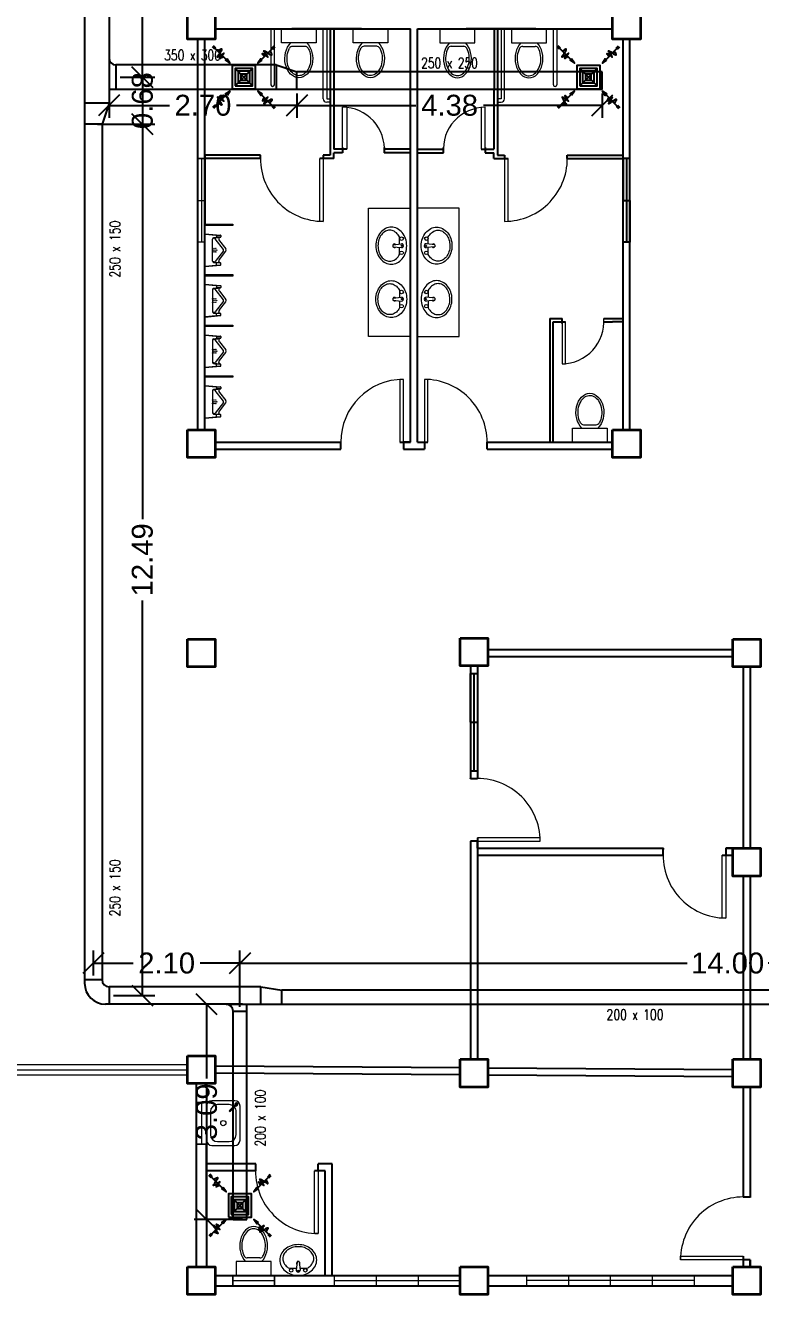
# Model space of a CAD drawing. Header units: millimetres. Extents: x 3 to 434, y 1 to 233.
# Drawn here: x 171.3 to 181.85, y 100.32 to 118.52 of the extents above; entities that cross this region are included whole.
import ezdxf

# ---------------------------------------------------------------- set-up
doc = ezdxf.new("R2010")
doc.units = ezdxf.units.MM
doc.header["$MEASUREMENT"] = 0
for name, color, linetype in [('AIR', 7, 'Continuous'), ('AIR-00', 8, 'Continuous'), ('AIR-03', 30, 'Continuous'), ('dimen', 7, 'Continuous'), ('ducting label', 7, 'Continuous'), ('exhaust', 1, 'Continuous')]:
    doc.layers.add(name, color=color, linetype=linetype)
doc.styles.add('Arch-Dim', font='simplex.shx', dxfattribs={"width": 0.75})
doc.styles.get("Standard").update_dxf_attribs({"font": 'arial.ttf'})
doc.dimstyles.new('Copy of dimension', dxfattribs={"dimtxt": 0.3, "dimasz": 0.3, "dimexe": 0.18, "dimexo": 0.0625, "dimgap": 0.09, "dimtad": 0, "dimzin": 0, "dimdsep": 46, "dimtxsty": 'Standard', "dimblk": 'OBLIQUE', "dimcen": 0.09, "dimclrd": 256, "dimclre": 256, "dimclrt": 256, "dimadec": 0, "dimazin": 0, "dimtfac": 1, "dimtofl": 0, "dimtmove": 0, "dimatfit": 3, "dimldrblk": 'OBLIQUE', "dimfxl": 1, "dimtolj": 1, "dimtzin": 0, "dimarcsym": 0})

# ---------------------------------------------------------------- blocks, each defined once
blk = doc.blocks.new('GRILL-C-IN')
at = {"layer": 'AIR-00', "ltscale": 3}
for p, q in [((-0.623, 0.601), (-0.674, 0.651)), ((-0.601, 0.623), (-0.651, 0.674)), ((-0.637, 0.637), (-0.3, 0.3)), ((0.637, 0.637), (0.3, 0.3)), ((0.601, 0.623), (0.651, 0.674)), ((0.623, 0.601), (0.674, 0.651)), ((-0.637, -0.637), (-0.3, -0.3)), ((0.637, -0.637), (0.3, -0.3)), ((-0.623, -0.601), (-0.674, -0.651)), ((-0.601, -0.623), (-0.651, -0.674)), ((0.601, -0.623), (0.651, -0.674)), ((0.623, -0.601), (0.674, -0.651))]:
    blk.add_line(p, q, dxfattribs=at)
at = {"layer": 'AIR-00', "color": 50}
for p, q in [((-0.188, 0.187), (0.187, -0.188)), ((0.187, 0.187), (-0.188, -0.188))]:
    blk.add_line(p, q, dxfattribs=at)
at = {"layer": 'AIR-00', "ltscale": 3}
for points in [[(-0.362, 0.393), (-0.393, 0.362), (-0.3, 0.3)], [(0.393, 0.362), (0.362, 0.393), (0.3, 0.3)], [(-0.362, -0.393), (-0.393, -0.362), (-0.3, -0.3)], [(0.393, -0.362), (0.362, -0.393), (0.3, -0.3)]]:
    blk.add_lwpolyline(points, close=True, dxfattribs=at)
at = {"layer": 'AIR-00', "color": 50}
for points in [[(-0.188, -0.188), (0.187, -0.188), (0.187, 0.187), (-0.188, 0.187)], [(-0.125, -0.125), (0.125, -0.125), (0.125, 0.125), (-0.125, 0.125)], [(-0.062, -0.062), (0.062, -0.062), (0.062, 0.062), (-0.062, 0.062)]]:
    blk.add_lwpolyline(points, close=True, dxfattribs=at)
at = {"layer": 'AIR-00', "ltscale": 3}
for points in [[(-0.441, 0.441), (-0.512, 0.404), (-0.432, 0.514), (-0.568, 0.43), (-0.477, 0.6), (-0.561, 0.561)], [(0.441, 0.441), (0.404, 0.512), (0.514, 0.432), (0.43, 0.568), (0.6, 0.477), (0.561, 0.561)], [(-0.441, -0.441), (-0.512, -0.404), (-0.432, -0.514), (-0.568, -0.43), (-0.477, -0.6), (-0.561, -0.561)], [(0.441, -0.441), (0.404, -0.512), (0.514, -0.432), (0.43, -0.568), (0.6, -0.477), (0.561, -0.561)]]:
    blk.add_spline(points, degree=3, dxfattribs=at)
for points in [[(-0.3, 0.3), (-0.362, 0.393), (-0.393, 0.362)], [(0.3, 0.3), (0.393, 0.362), (0.362, 0.393)], [(-0.3, -0.3), (-0.362, -0.393), (-0.393, -0.362)], [(0.3, -0.3), (0.393, -0.362), (0.362, -0.393)]]:
    blk.add_solid(points, dxfattribs=at)
at = {"layer": 'AIR-03', "color": 6}
blk.add_lwpolyline([(-0.25, -0.25), (0.25, -0.25), (0.25, 0.25), (-0.25, 0.25)], close=True, dxfattribs=at)
blk = doc.blocks.new('_Oblique')
at = {"color": 0, "linetype": 'ByBlock', "lineweight": -2}
blk.add_line((-0.5, -0.5), (0.5, 0.5), dxfattribs=at)
blk = doc.blocks.new('*D36')
at = {"layer": 'Defpoints', "color": 0, "transparency": 16777216}
for p in [(172.496, 130.05), (172.596, 117.78), (172.975, 117.78)]:
    blk.add_point(p, dxfattribs=at)
at = {"layer": 'dimen', "lineweight": -2, "transparency": 16777216}
for p, q in [((172.558, 130.05), (173.155, 130.05)), ((172.975, 130.05), (172.975, 124.508)), ((172.975, 117.78), (172.975, 123.344)), ((172.658, 117.78), (173.155, 117.78))]:
    blk.add_line(p, q, dxfattribs=at)
at = {"layer": 'dimen', "lineweight": -2, "transparency": 16777216, "xscale": 0.3, "yscale": 0.3, "zscale": 0.3}
for p, rotation in [((172.975, 130.05), 90), ((172.975, 117.78), 270)]:
    blk.add_blockref('_Oblique', p, dxfattribs=dict(at, rotation=rotation))
at = {"layer": 'dimen', "transparency": 16777216, "insert": (172.975, 123.926), "char_height": 0.3, "attachment_point": 5, "rotation": 90}
blk.add_mtext('\\A1;12.27', dxfattribs=at)
blk = doc.blocks.new('*D37')
at = {"layer": 'Defpoints', "color": 0, "transparency": 16777216}
for p in [(172.596, 117.78), (172.271, 117.105), (172.975, 117.105)]:
    blk.add_point(p, dxfattribs=at)
at = {"layer": 'dimen', "lineweight": -2, "transparency": 16777216}
for p, q in [((172.658, 117.78), (173.155, 117.78)), ((172.975, 117.78), (172.975, 117.105)), ((172.333, 117.105), (173.155, 117.105))]:
    blk.add_line(p, q, dxfattribs=at)
at = {"layer": 'dimen', "lineweight": -2, "transparency": 16777216, "xscale": 0.3, "yscale": 0.3, "zscale": 0.3}
for p, rotation in [((172.975, 117.78), 90), ((172.975, 117.105), 270)]:
    blk.add_blockref('_Oblique', p, dxfattribs=dict(at, rotation=rotation))
at = {"layer": 'dimen', "transparency": 16777216, "insert": (172.975, 117.443), "char_height": 0.3, "attachment_point": 5, "rotation": 90}
blk.add_mtext('\\A1;0.68', dxfattribs=at)
blk = doc.blocks.new('*D38')
at = {"layer": 'Defpoints', "color": 0, "transparency": 16777216}
for p in [(172.496, 117.605), (175.193, 117.605), (175.193, 117.375)]:
    blk.add_point(p, dxfattribs=at)
at = {"layer": 'dimen', "lineweight": -2, "transparency": 16777216}
for p, q in [((172.496, 117.543), (172.496, 117.195)), ((175.193, 117.543), (175.193, 117.195)), ((172.496, 117.375), (173.363, 117.375)), ((175.193, 117.375), (174.326, 117.375))]:
    blk.add_line(p, q, dxfattribs=at)
at = {"layer": 'dimen', "lineweight": -2, "transparency": 16777216, "xscale": 0.3, "yscale": 0.3, "zscale": 0.3, "rotation": 180}
blk.add_blockref('_Oblique', (172.496, 117.375), dxfattribs=at)
at = {"layer": 'dimen', "lineweight": -2, "transparency": 16777216, "xscale": 0.3, "yscale": 0.3, "zscale": 0.3}
blk.add_blockref('_Oblique', (175.193, 117.375), dxfattribs=at)
at = {"layer": 'dimen', "transparency": 16777216, "insert": (173.844, 117.375), "char_height": 0.3, "attachment_point": 5}
blk.add_mtext('\\A1;2.70', dxfattribs=at)
blk = doc.blocks.new('*D39')
at = {"layer": 'Defpoints', "color": 0, "transparency": 16777216}
for p in [(175.193, 117.605), (179.573, 117.605), (179.573, 117.375)]:
    blk.add_point(p, dxfattribs=at)
at = {"layer": 'dimen', "lineweight": -2, "transparency": 16777216}
for p, q in [((175.193, 117.543), (175.193, 117.195)), ((179.573, 117.543), (179.573, 117.195)), ((175.193, 117.375), (176.897, 117.375)), ((179.573, 117.375), (177.869, 117.375))]:
    blk.add_line(p, q, dxfattribs=at)
at = {"layer": 'dimen', "lineweight": -2, "transparency": 16777216, "xscale": 0.3, "yscale": 0.3, "zscale": 0.3, "rotation": 180}
blk.add_blockref('_Oblique', (175.193, 117.375), dxfattribs=at)
at = {"layer": 'dimen', "lineweight": -2, "transparency": 16777216, "xscale": 0.3, "yscale": 0.3, "zscale": 0.3}
blk.add_blockref('_Oblique', (179.573, 117.375), dxfattribs=at)
at = {"layer": 'dimen', "transparency": 16777216, "insert": (177.383, 117.375), "char_height": 0.3, "attachment_point": 5}
blk.add_mtext('\\A1;4.38', dxfattribs=at)
blk = doc.blocks.new('*D40')
at = {"layer": 'Defpoints', "color": 0, "transparency": 16777216}
for p in [(172.271, 117.105), (172.496, 104.61), (172.975, 104.61)]:
    blk.add_point(p, dxfattribs=at)
at = {"layer": 'dimen', "lineweight": -2, "transparency": 16777216}
for p, q in [((172.333, 117.105), (173.155, 117.105)), ((172.975, 117.105), (172.975, 111.44)), ((172.975, 104.61), (172.975, 110.275)), ((172.558, 104.61), (173.155, 104.61))]:
    blk.add_line(p, q, dxfattribs=at)
at = {"layer": 'dimen', "lineweight": -2, "transparency": 16777216, "xscale": 0.3, "yscale": 0.3, "zscale": 0.3}
for p, rotation in [((172.975, 117.105), 90), ((172.975, 104.61), 270)]:
    blk.add_blockref('_Oblique', p, dxfattribs=dict(at, rotation=rotation))
at = {"layer": 'dimen', "transparency": 16777216, "insert": (172.975, 110.858), "char_height": 0.3, "attachment_point": 5, "rotation": 90}
blk.add_mtext('\\A1;12.49', dxfattribs=at)
blk = doc.blocks.new('*D41')
at = {"layer": 'Defpoints', "color": 0, "transparency": 16777216}
for p in [(174.375, 105.074), (172.271, 104.835), (174.375, 104.385)]:
    blk.add_point(p, dxfattribs=at)
at = {"layer": 'dimen', "lineweight": -2, "transparency": 16777216}
for p, q in [((172.271, 104.898), (172.271, 105.254)), ((174.375, 104.448), (174.375, 105.254)), ((172.271, 105.074), (172.841, 105.074)), ((174.375, 105.074), (173.805, 105.074))]:
    blk.add_line(p, q, dxfattribs=at)
at = {"layer": 'dimen', "lineweight": -2, "transparency": 16777216, "xscale": 0.3, "yscale": 0.3, "zscale": 0.3, "rotation": 180}
blk.add_blockref('_Oblique', (172.271, 105.074), dxfattribs=at)
at = {"layer": 'dimen', "lineweight": -2, "transparency": 16777216, "xscale": 0.3, "yscale": 0.3, "zscale": 0.3}
blk.add_blockref('_Oblique', (174.375, 105.074), dxfattribs=at)
at = {"layer": 'dimen', "transparency": 16777216, "insert": (173.323, 105.074), "char_height": 0.3, "attachment_point": 5}
blk.add_mtext('\\A1;2.10', dxfattribs=at)
blk = doc.blocks.new('*D42')
at = {"layer": 'Defpoints', "color": 0, "transparency": 16777216}
for p in [(188.372, 105.074), (174.375, 104.385), (188.372, 104.385)]:
    blk.add_point(p, dxfattribs=at)
at = {"layer": 'dimen', "lineweight": -2, "transparency": 16777216}
for p, q in [((174.375, 104.448), (174.375, 105.254)), ((188.372, 104.448), (188.372, 105.254)), ((174.375, 105.074), (180.792, 105.074)), ((188.372, 105.074), (181.955, 105.074))]:
    blk.add_line(p, q, dxfattribs=at)
at = {"layer": 'dimen', "lineweight": -2, "transparency": 16777216, "xscale": 0.3, "yscale": 0.3, "zscale": 0.3, "rotation": 180}
blk.add_blockref('_Oblique', (174.375, 105.074), dxfattribs=at)
at = {"layer": 'dimen', "lineweight": -2, "transparency": 16777216, "xscale": 0.3, "yscale": 0.3, "zscale": 0.3}
blk.add_blockref('_Oblique', (188.372, 105.074), dxfattribs=at)
at = {"layer": 'dimen', "transparency": 16777216, "insert": (181.373, 105.074), "char_height": 0.3, "attachment_point": 5}
blk.add_mtext('\\A1;14.00', dxfattribs=at)
blk = doc.blocks.new('*D44')
at = {"layer": 'Defpoints', "color": 0, "transparency": 16777216}
for p in [(174.475, 104.485), (173.896, 101.398), (174.475, 101.398)]:
    blk.add_point(p, dxfattribs=at)
at = {"layer": 'dimen', "lineweight": -2, "transparency": 16777216}
for p, q in [((174.412, 104.485), (173.716, 104.485)), ((173.896, 104.485), (173.896, 103.421)), ((173.896, 101.398), (173.896, 102.462)), ((174.412, 101.398), (173.716, 101.398))]:
    blk.add_line(p, q, dxfattribs=at)
at = {"layer": 'dimen', "lineweight": -2, "transparency": 16777216, "xscale": 0.3, "yscale": 0.3, "zscale": 0.3}
for p, rotation in [((173.896, 104.485), 90), ((173.896, 101.398), 270)]:
    blk.add_blockref('_Oblique', p, dxfattribs=dict(at, rotation=rotation))
at = {"layer": 'dimen', "transparency": 16777216, "insert": (173.896, 102.942), "char_height": 0.3, "attachment_point": 5, "rotation": 90}
blk.add_mtext('\\A1;3.09', dxfattribs=at)

msp = doc.modelspace()

# ---------------------------------------------------------------- linework, layer by layer
at = {"color": 8, "lineweight": 25}
for p, q in [((173.771, 112.723), (173.771, 118.323)), ((173.871, 116.823), (173.871, 118.323)), ((174.021, 118.473), (176.822, 118.472)), ((175.669, 118.462), (175.669, 116.748)), ((175.669, 118.462), (175.669, 116.662)), ((175.722, 118.473), (175.722, 116.748)), ((176.821, 112.546), (176.822, 118.472)), ((176.921, 112.546), (176.922, 118.472)), ((176.922, 118.472), (179.721, 118.472)), ((178.621, 118.472), (177.621, 118.472)), ((178.02, 118.472), (178.019, 116.747)), ((178.072, 118.462), (178.072, 116.747)), ((178.072, 118.462), (178.072, 116.662)), ((179.871, 112.723), (179.871, 118.322)), ((179.971, 112.723), (179.971, 118.322)), ((173.871, 112.723), (173.871, 116.823)), ((175.669, 116.748), (175.669, 116.696)), ((175.847, 116.748), (175.722, 116.748)), ((175.847, 116.696), (175.722, 116.696)), ((175.722, 116.612), (175.722, 116.696)), ((175.907, 116.748), (175.747, 116.748)), ((175.847, 116.773), (175.847, 116.696)), ((176.822, 116.696), (176.444, 116.696)), ((176.447, 116.696), (176.447, 116.773)), ((176.822, 116.748), (176.447, 116.748)), ((176.919, 116.748), (177.294, 116.748)), ((176.919, 116.696), (177.297, 116.696)), ((177.294, 116.696), (177.294, 116.773)), ((177.834, 116.747), (177.994, 116.747)), ((177.894, 116.772), (177.894, 116.696)), ((177.894, 116.747), (178.019, 116.747)), ((177.894, 116.696), (178.019, 116.696)), ((178.019, 116.612), (178.019, 116.696)), ((178.072, 116.747), (178.072, 116.696)), ((174.671, 116.662), (173.871, 116.662)), ((174.669, 116.612), (173.871, 116.612)), ((174.669, 116.612), (174.669, 116.662)), ((175.722, 116.612), (175.519, 116.612)), ((175.669, 116.662), (175.569, 116.662)), ((175.669, 116.662), (175.569, 116.662)), ((175.569, 116.662), (175.569, 116.612)), ((178.019, 116.612), (178.222, 116.612)), ((178.072, 116.662), (178.172, 116.662)), ((178.072, 116.662), (178.172, 116.662)), ((178.172, 116.662), (178.172, 116.612)), ((179.07, 116.661), (179.87, 116.661)), ((179.072, 116.611), (179.072, 116.661)), ((179.072, 116.611), (179.87, 116.611)), ((178.821, 114.32), (178.896, 114.32)), ((178.821, 114.32), (178.821, 112.546)), ((178.896, 114.32), (178.996, 114.32)), ((178.996, 114.245), (178.996, 114.32)), ((179.594, 114.32), (179.721, 114.32)), ((179.721, 114.32), (179.871, 114.32)), ((178.871, 112.545), (178.871, 114.27)), ((178.871, 114.27), (179.046, 114.27)), ((179.596, 114.27), (179.721, 114.27)), ((179.871, 114.27), (179.721, 114.27)), ((174.021, 112.546), (175.821, 112.546)), ((175.821, 112.446), (175.821, 112.546)), ((176.821, 112.546), (176.721, 112.546)), ((176.721, 112.546), (176.721, 112.446)), ((176.921, 112.546), (177.021, 112.546)), ((177.021, 112.546), (177.021, 112.446)), ((177.921, 112.546), (179.721, 112.546)), ((177.921, 112.446), (177.921, 112.546)), ((174.021, 112.446), (175.821, 112.446)), ((176.721, 112.446), (177.021, 112.446)), ((177.921, 112.446), (179.721, 112.446)), ((177.933, 109.571), (181.446, 109.571)), ((177.933, 109.471), (181.446, 109.471)), ((177.683, 109.336), (177.683, 107.715)), ((177.783, 109.336), (177.783, 107.721)), ((177.783, 109.336), (177.783, 107.721)), ((181.596, 109.321), (181.596, 106.721)), ((181.696, 109.321), (181.696, 106.721)), ((177.683, 107.721), (177.783, 107.721)), ((177.783, 106.871), (177.783, 103.696)), ((177.683, 106.821), (177.683, 103.696)), ((177.783, 106.821), (177.683, 106.821)), ((177.783, 106.721), (180.451, 106.721)), ((180.446, 106.621), (180.446, 106.721)), ((181.346, 106.721), (181.596, 106.721)), ((181.446, 106.721), (181.346, 106.721)), ((181.346, 106.721), (181.346, 106.621)), ((177.783, 106.621), (180.446, 106.621)), ((181.296, 106.621), (181.446, 106.621)), ((181.596, 106.321), (181.596, 103.696)), ((181.696, 106.321), (181.696, 103.696)), ((177.533, 103.572), (174.021, 103.596)), ((181.446, 103.546), (177.933, 103.569)), ((177.533, 103.472), (174.02, 103.496)), ((181.445, 103.446), (177.933, 103.469)), ((173.746, 103.346), (173.746, 100.721)), ((173.896, 103.346), (173.896, 100.721)), ((181.596, 103.296), (181.596, 101.721)), ((181.696, 103.296), (181.696, 101.715)), ((174.601, 102.196), (173.896, 102.196)), ((174.596, 102.196), (174.596, 102.096)), ((175.696, 102.196), (175.496, 102.196)), ((175.496, 102.096), (175.496, 102.196)), ((175.696, 100.596), (175.696, 102.196)), ((174.596, 102.096), (173.896, 102.096)), ((175.596, 102.096), (175.446, 102.096)), ((175.596, 102.096), (175.496, 102.096)), ((175.596, 100.596), (175.596, 102.096)), ((181.596, 101.721), (181.696, 101.721)), ((181.596, 100.871), (181.596, 100.721)), ((181.696, 100.821), (181.596, 100.821)), ((181.696, 100.821), (181.696, 100.721)), ((181.696, 100.721), (181.696, 100.821)), ((174.021, 100.596), (177.533, 100.596)), ((174.021, 100.596), (175.596, 100.596)), ((177.933, 100.596), (181.446, 100.596)), ((174.021, 100.446), (177.533, 100.446)), ((177.933, 100.446), (181.446, 100.446))]:
    msp.add_line(p, q, dxfattribs=at)
at = {"color": 8, "lineweight": 9}
for p, q in [((174.819, 118.471), (174.819, 117.771)), ((174.869, 117.671), (174.869, 118.471)), ((174.969, 118.471), (175.469, 118.471)), ((174.969, 118.271), (174.969, 118.471)), ((175.469, 118.471), (175.469, 118.271)), ((175.569, 117.471), (175.569, 118.471)), ((175.619, 118.471), (175.619, 117.771)), ((175.997, 118.472), (176.497, 118.472)), ((175.997, 118.272), (175.997, 118.472)), ((176.497, 118.472), (176.497, 118.272)), ((177.745, 118.472), (177.245, 118.472)), ((177.245, 118.472), (177.245, 118.272)), ((177.745, 118.272), (177.745, 118.472)), ((178.122, 118.47), (178.122, 117.77)), ((178.172, 117.47), (178.172, 118.47)), ((178.772, 118.47), (178.272, 118.47)), ((178.272, 118.47), (178.272, 118.27)), ((178.772, 118.27), (178.772, 118.47)), ((178.872, 117.67), (178.872, 118.47)), ((178.922, 118.47), (178.922, 117.77)), ((175.469, 118.271), (174.969, 118.271)), ((175.31, 118.221), (175.129, 118.221)), ((176.497, 118.272), (175.997, 118.272)), ((176.337, 118.222), (176.156, 118.222)), ((177.245, 118.272), (177.745, 118.272)), ((177.404, 118.222), (177.585, 118.222)), ((178.272, 118.27), (178.772, 118.27)), ((178.432, 118.22), (178.613, 118.22)), ((174.819, 117.771), (174.819, 117.671)), ((175.619, 117.771), (175.619, 117.471)), ((178.122, 117.77), (178.122, 117.47)), ((178.922, 117.77), (178.922, 117.67)), ((175.619, 117.471), (175.669, 117.471)), ((175.669, 117.421), (175.619, 117.421)), ((178.122, 117.47), (178.072, 117.47)), ((178.072, 117.42), (178.122, 117.42)), ((173.871, 116.612), (173.771, 116.612)), ((173.771, 116.612), (173.771, 116.012)), ((173.821, 116.612), (173.821, 115.412)), ((173.771, 116.012), (173.871, 116.012)), ((173.871, 116.012), (173.871, 115.412)), ((173.871, 115.412), (173.771, 115.412)), ((173.871, 115.527), (173.871, 115.532)), ((173.871, 115.073), (173.871, 115.527)), ((173.871, 115.386), (173.871, 115.456)), ((173.874, 115.535), (174.096, 115.515)), ((173.874, 115.53), (174.031, 115.515)), ((173.981, 115.142), (173.981, 115.458)), ((173.999, 115.469), (173.983, 115.467)), ((173.997, 115.478), (174.032, 115.484)), ((173.999, 115.469), (174.088, 115.484)), ((174.138, 115.31), (174.018, 115.462)), ((174.032, 115.515), (174.096, 115.515)), ((174.096, 115.485), (174.034, 115.485)), ((174.036, 115.51), (174.036, 115.489)), ((174.071, 115.464), (174.071, 115.459)), ((174.08, 115.434), (174.17, 115.318)), ((174.088, 115.484), (174.096, 115.485)), ((174.101, 115.51), (174.101, 115.49)), ((174.138, 115.291), (174.018, 115.138)), ((174.08, 115.166), (174.17, 115.282)), ((176.569, 115.377), (176.691, 115.39)), ((176.569, 115.348), (176.691, 115.335)), ((177.173, 115.377), (177.052, 115.39)), ((177.173, 115.348), (177.052, 115.335)), ((173.871, 115.073), (173.871, 115.068)), ((173.874, 115.07), (174.031, 115.085)), ((173.874, 115.065), (174.096, 115.085)), ((173.999, 115.131), (173.983, 115.134)), ((173.997, 115.122), (174.032, 115.116)), ((173.999, 115.131), (174.088, 115.116)), ((174.032, 115.085), (174.096, 115.085)), ((174.096, 115.115), (174.034, 115.115)), ((174.036, 115.09), (174.036, 115.111)), ((174.071, 115.136), (174.071, 115.141)), ((174.088, 115.116), (174.096, 115.115)), ((174.101, 115.09), (174.101, 115.11)), ((173.871, 114.802), (173.871, 114.807)), ((173.871, 114.802), (173.871, 114.348)), ((173.874, 114.81), (174.096, 114.79)), ((173.874, 114.805), (174.031, 114.79)), ((173.981, 114.733), (173.981, 114.417)), ((173.999, 114.744), (173.983, 114.742)), ((173.997, 114.753), (174.032, 114.759)), ((173.999, 114.744), (174.088, 114.759)), ((174.138, 114.585), (174.018, 114.737)), ((174.032, 114.79), (174.096, 114.79)), ((174.096, 114.76), (174.034, 114.76)), ((174.036, 114.785), (174.036, 114.764)), ((174.071, 114.739), (174.071, 114.734)), ((174.08, 114.709), (174.17, 114.593)), ((174.088, 114.759), (174.096, 114.76)), ((174.101, 114.785), (174.101, 114.765)), ((173.871, 114.489), (173.871, 114.419)), ((174.138, 114.566), (174.018, 114.413)), ((174.08, 114.441), (174.17, 114.557)), ((176.569, 114.611), (176.691, 114.625)), ((176.569, 114.582), (176.691, 114.569)), ((177.173, 114.611), (177.052, 114.625)), ((177.173, 114.582), (177.052, 114.569)), ((173.871, 114.348), (173.871, 114.343)), ((173.874, 114.345), (174.031, 114.36)), ((173.874, 114.34), (174.096, 114.36)), ((173.999, 114.406), (173.983, 114.409)), ((173.997, 114.397), (174.032, 114.391)), ((173.999, 114.406), (174.088, 114.391)), ((174.032, 114.36), (174.096, 114.36)), ((174.096, 114.39), (174.034, 114.39)), ((174.036, 114.365), (174.036, 114.386)), ((174.071, 114.411), (174.071, 114.416)), ((174.088, 114.391), (174.096, 114.39)), ((174.101, 114.365), (174.101, 114.385)), ((173.871, 114.077), (173.871, 114.082)), ((173.871, 114.077), (173.871, 113.623)), ((173.874, 114.085), (174.096, 114.065)), ((173.874, 114.08), (174.031, 114.065)), ((173.981, 114.008), (173.981, 113.692)), ((173.999, 114.019), (173.983, 114.017)), ((173.997, 114.028), (174.032, 114.034)), ((173.999, 114.019), (174.088, 114.034)), ((174.138, 113.86), (174.018, 114.012)), ((174.032, 114.065), (174.096, 114.065)), ((174.096, 114.035), (174.034, 114.035)), ((174.036, 114.06), (174.036, 114.039)), ((174.071, 114.014), (174.071, 114.009)), ((174.08, 113.984), (174.17, 113.868)), ((174.088, 114.034), (174.096, 114.035)), ((174.101, 114.06), (174.101, 114.04)), ((173.871, 113.764), (173.871, 113.694)), ((174.138, 113.841), (174.018, 113.688)), ((174.08, 113.716), (174.17, 113.832)), ((173.871, 113.623), (173.871, 113.618)), ((173.874, 113.62), (174.031, 113.635)), ((173.874, 113.615), (174.096, 113.635)), ((173.999, 113.681), (173.983, 113.684)), ((173.997, 113.672), (174.032, 113.666)), ((173.999, 113.681), (174.088, 113.666)), ((174.032, 113.635), (174.096, 113.635)), ((174.096, 113.665), (174.034, 113.665)), ((174.036, 113.64), (174.036, 113.661)), ((174.071, 113.686), (174.071, 113.691)), ((174.088, 113.666), (174.096, 113.665)), ((174.101, 113.64), (174.101, 113.66)), ((173.871, 113.352), (173.871, 113.357)), ((173.871, 113.352), (173.871, 112.898)), ((173.874, 113.36), (174.096, 113.34)), ((173.874, 113.355), (174.031, 113.34)), ((173.981, 113.283), (173.981, 112.967)), ((173.999, 113.294), (173.983, 113.292)), ((173.997, 113.303), (174.032, 113.309)), ((173.999, 113.294), (174.088, 113.309)), ((174.138, 113.135), (174.018, 113.287)), ((174.032, 113.34), (174.096, 113.34)), ((174.096, 113.31), (174.034, 113.31)), ((174.036, 113.335), (174.036, 113.314)), ((174.071, 113.289), (174.071, 113.284)), ((174.08, 113.259), (174.17, 113.143)), ((174.088, 113.309), (174.096, 113.31)), ((174.101, 113.335), (174.101, 113.315)), ((173.871, 113.039), (173.871, 112.969)), ((174.138, 113.116), (174.018, 112.963)), ((174.08, 112.991), (174.17, 113.107)), ((173.871, 112.898), (173.871, 112.893)), ((173.874, 112.895), (174.031, 112.91)), ((173.874, 112.89), (174.096, 112.91)), ((173.999, 112.956), (173.983, 112.959)), ((173.997, 112.947), (174.032, 112.941)), ((173.999, 112.956), (174.088, 112.941)), ((174.032, 112.91), (174.096, 112.91)), ((174.096, 112.94), (174.034, 112.94)), ((174.036, 112.915), (174.036, 112.936)), ((174.071, 112.961), (174.071, 112.966)), ((174.088, 112.941), (174.096, 112.94)), ((174.101, 112.915), (174.101, 112.935)), ((179.146, 112.546), (179.146, 112.746)), ((179.146, 112.746), (179.646, 112.746)), ((179.305, 112.796), (179.486, 112.796)), ((179.646, 112.746), (179.646, 112.546)), ((179.646, 112.546), (179.146, 112.546)), ((170.271, 103.621), (173.621, 103.621)), ((170.271, 103.546), (173.621, 103.546)), ((170.271, 103.471), (173.621, 103.471)), ((173.896, 103.078), (173.746, 103.078)), ((173.746, 103.025), (173.746, 102.425)), ((173.821, 103.078), (173.821, 102.478)), ((173.746, 102.478), (173.896, 102.478)), ((174.661, 100.846), (174.48, 100.846)), ((174.321, 100.796), (174.321, 100.596)), ((174.821, 100.796), (174.321, 100.796)), ((174.821, 100.596), (174.821, 100.796)), ((175.197, 100.793), (175.183, 100.672)), ((175.226, 100.793), (175.239, 100.672)), ((174.271, 100.596), (174.271, 100.446)), ((174.271, 100.521), (174.871, 100.521)), ((174.321, 100.596), (174.821, 100.596)), ((174.871, 100.446), (174.871, 100.596)), ((177.533, 100.596), (175.733, 100.596)), ((175.733, 100.521), (177.533, 100.521)), ((176.333, 100.446), (176.333, 100.596)), ((176.333, 100.596), (176.933, 100.596)), ((176.933, 100.596), (176.933, 100.446)), ((178.49, 100.596), (179.69, 100.596)), ((180.89, 100.521), (178.49, 100.521)), ((179.09, 100.596), (179.09, 100.446)), ((179.69, 100.446), (179.69, 100.596)), ((179.69, 100.596), (180.89, 100.596)), ((180.29, 100.596), (180.29, 100.446)), ((174.271, 100.446), (174.871, 100.446)), ((175.733, 100.446), (176.333, 100.446)), ((179.69, 100.446), (178.49, 100.446)), ((179.69, 100.446), (180.89, 100.446))]:
    msp.add_line(p, q, dxfattribs=at)
at = {"color": 8, "lineweight": -2}
for p, q in [((176.121, 118.472), (175.121, 118.472)), ((173.871, 116.673), (173.871, 115.673)), ((179.971, 116.612), (179.871, 116.612)), ((179.871, 116.612), (179.871, 116.012)), ((179.921, 116.612), (179.921, 115.412)), ((179.871, 116.012), (179.971, 116.012)), ((179.971, 116.012), (179.971, 115.412)), ((179.971, 115.412), (179.871, 115.412)), ((176.671, 112.546), (176.821, 112.546)), ((176.921, 112.546), (177.071, 112.546)), ((177.683, 108.528), (177.683, 109.228)), ((177.683, 109.228), (177.783, 109.228)), ((177.733, 109.228), (177.733, 107.828)), ((177.783, 109.228), (177.783, 107.828)), ((177.683, 108.528), (177.783, 108.528)), ((177.783, 107.828), (177.683, 107.828)), ((177.683, 107.715), (177.683, 107.721)), ((177.783, 106.721), (177.783, 106.821)), ((174.601, 102.196), (174.596, 102.196))]:
    msp.add_line(p, q, dxfattribs=at)
at = {"color": 8, "lineweight": 13}
for p, q in [((175.847, 116.748), (175.847, 117.348)), ((175.907, 117.348), (175.907, 116.748)), ((177.835, 117.347), (177.834, 116.747)), ((177.894, 116.747), (177.895, 117.347)), ((175.519, 115.712), (175.519, 116.612)), ((175.569, 116.612), (175.569, 115.712)), ((175.569, 115.712), (175.519, 115.712)), ((178.996, 114.27), (178.996, 113.67)), ((179.046, 113.67), (179.046, 114.27)), ((178.996, 113.67), (179.046, 113.67)), ((176.721, 113.446), (176.671, 113.446)), ((176.671, 113.446), (176.671, 112.546)), ((176.721, 112.546), (176.721, 113.446)), ((177.071, 113.446), (177.021, 113.446)), ((177.021, 113.446), (177.021, 112.546)), ((177.071, 112.546), (177.071, 113.446)), ((177.783, 106.871), (177.783, 106.821)), ((178.683, 106.871), (177.783, 106.871)), ((178.683, 106.821), (178.683, 106.871)), ((177.783, 106.821), (178.683, 106.821)), ((181.346, 106.621), (181.296, 106.621)), ((181.296, 105.721), (181.296, 106.621)), ((181.346, 106.621), (181.346, 105.721)), ((181.346, 105.721), (181.296, 105.721)), ((175.446, 101.196), (175.446, 102.096)), ((175.496, 102.096), (175.496, 101.196)), ((175.496, 101.196), (175.446, 101.196)), ((180.696, 100.821), (180.696, 100.871)), ((180.696, 100.871), (181.596, 100.871)), ((181.596, 100.821), (181.596, 100.871)), ((181.596, 100.821), (180.696, 100.821))]:
    msp.add_line(p, q, dxfattribs=at)
at = {"color": 8, "lineweight": 20}
for p, q in [((178.172, 116.612), (178.171, 115.712)), ((178.221, 115.712), (178.222, 116.612))]:
    msp.add_line(p, q, dxfattribs=at)
at = {"color": 8, "lineweight": 9, "ltscale": 0.4}
for p, q in [((173.896, 103.025), (173.896, 102.535)), ((174.301, 103.1), (173.971, 103.1)), ((174.221, 103.045), (174.051, 103.045)), ((174.316, 103.053), (174.225, 102.962)), ((174.329, 103.041), (174.238, 102.95)), ((174.376, 102.535), (174.376, 103.025)), ((173.951, 102.945), (173.951, 102.615)), ((174.321, 102.615), (174.321, 102.945)), ((174.051, 102.515), (174.221, 102.515)), ((173.971, 102.46), (174.301, 102.46))]:
    msp.add_line(p, q, dxfattribs=at)
at = {"color": 8, "lineweight": 35}
for points in [[(173.621, 118.723), (174.021, 118.723), (174.021, 118.323), (173.621, 118.323)], [(179.721, 118.723), (180.121, 118.723), (180.121, 118.323), (179.721, 118.323)], [(173.621, 112.723), (174.021, 112.723), (174.021, 112.323), (173.621, 112.323)], [(179.721, 112.723), (180.121, 112.723), (180.121, 112.323), (179.721, 112.323)], [(173.621, 109.721), (174.021, 109.721), (174.021, 109.321), (173.621, 109.321)], [(177.533, 109.736), (177.933, 109.736), (177.933, 109.336), (177.533, 109.336)], [(181.446, 109.721), (181.846, 109.721), (181.846, 109.321), (181.446, 109.321)], [(181.446, 106.721), (181.846, 106.721), (181.846, 106.321), (181.446, 106.321)], [(173.621, 103.746), (174.021, 103.746), (174.021, 103.346), (173.621, 103.346)], [(177.533, 103.696), (177.933, 103.696), (177.933, 103.296), (177.533, 103.296)], [(181.446, 103.696), (181.846, 103.696), (181.846, 103.296), (181.446, 103.296)], [(173.621, 100.721), (174.021, 100.721), (174.021, 100.321), (173.621, 100.321)], [(177.533, 100.721), (177.933, 100.721), (177.933, 100.321), (177.533, 100.321)], [(181.446, 100.721), (181.846, 100.721), (181.846, 100.321), (181.446, 100.321)]]:
    msp.add_lwpolyline(points, close=True, dxfattribs=at)
at = {"color": 8, "lineweight": 9}
for points in [[(173.871, 115.412), (173.771, 115.412), (173.771, 116.612), (173.871, 116.612)], [(179.87, 116.611), (179.971, 116.611), (179.971, 115.412), (179.87, 115.412)], [(174.271, 115.673), (174.271, 115.653), (173.871, 115.653), (173.871, 115.673)], [(174.271, 114.948), (174.271, 114.928), (173.871, 114.928), (173.871, 114.948)], [(174.271, 114.223), (174.271, 114.203), (173.871, 114.203), (173.871, 114.223)], [(174.271, 113.498), (174.271, 113.478), (173.871, 113.478), (173.871, 113.498)], [(177.683, 109.228), (177.783, 109.228), (177.783, 107.828), (177.683, 107.828)], [(173.746, 103.078), (173.896, 103.078), (173.896, 102.478), (173.746, 102.478)], [(174.271, 100.596), (174.871, 100.596), (174.871, 100.446), (174.271, 100.446)], [(174.271, 100.596), (174.871, 100.596), (174.871, 100.446), (174.271, 100.446)], [(175.733, 100.596), (177.533, 100.596), (177.533, 100.446), (175.733, 100.446)], [(175.733, 100.596), (177.533, 100.596), (177.533, 100.446), (175.733, 100.446)], [(178.49, 100.596), (180.89, 100.596), (180.89, 100.446), (178.49, 100.446)], [(178.49, 100.596), (180.89, 100.596), (180.89, 100.446), (178.49, 100.446)]]:
    msp.add_lwpolyline(points, close=True, dxfattribs=at)
at = {"color": 8, "lineweight": 9, "ltscale": 0.4}
for points in [[(176.821, 115.9), (176.821, 114.06), (176.221, 114.06), (176.221, 115.9)], [(176.921, 115.9), (176.921, 114.06), (177.521, 114.06), (177.521, 115.9)]]:
    msp.add_lwpolyline(points, close=True, dxfattribs=at)
at = {"color": 8, "lineweight": 9}
for points in [[(176.546, 115.628, 0.11576), (176.464, 115.608, 0.104047), (176.39, 115.55, 0.090875), (176.342, 115.466, 0.083344), (176.325, 115.363, 0.083344), (176.342, 115.259, 0.090875), (176.39, 115.175, 0.104047), (176.464, 115.117, 0.11576), (176.546, 115.098, 0.11576), (176.629, 115.117, 0.104047), (176.702, 115.175, 0.090875), (176.75, 115.259, 0.083344), (176.767, 115.363, 0.083344), (176.75, 115.466, 0.090875), (176.702, 115.55, 0.104047), (176.629, 115.608, 0.11576)], [(177.196, 115.628, -0.11576), (177.279, 115.608, -0.104047), (177.353, 115.55, -0.090875), (177.4, 115.466, -0.083344), (177.417, 115.363, -0.083344), (177.4, 115.259, -0.090875), (177.353, 115.175, -0.104047), (177.279, 115.117, -0.11576), (177.196, 115.098, -0.11576), (177.114, 115.117, -0.104047), (177.04, 115.175, -0.090875), (176.993, 115.259, -0.083344), (176.975, 115.363, -0.083344), (176.993, 115.466, -0.090875), (177.04, 115.55, -0.104047), (177.114, 115.608, -0.11576)], [(176.546, 114.332, -0.11576), (176.464, 114.351, -0.104047), (176.39, 114.409, -0.090875), (176.342, 114.493, -0.083344), (176.325, 114.597, -0.083344), (176.342, 114.7, -0.090875), (176.39, 114.784, -0.104047), (176.464, 114.842, -0.11576), (176.546, 114.862, -0.11576), (176.629, 114.842, -0.104047), (176.702, 114.784, -0.090875), (176.75, 114.7, -0.083344), (176.767, 114.597, -0.083344), (176.75, 114.493, -0.090875), (176.702, 114.409, -0.104047), (176.629, 114.351, -0.11576)], [(177.196, 114.332, 0.11576), (177.279, 114.351, 0.104047), (177.353, 114.409, 0.090875), (177.4, 114.493, 0.083344), (177.417, 114.597, 0.083344), (177.4, 114.7, 0.090875), (177.353, 114.784, 0.104047), (177.279, 114.842, 0.11576), (177.196, 114.862, 0.11576), (177.114, 114.842, 0.104047), (177.04, 114.784, 0.090875), (176.993, 114.7, 0.083344), (176.975, 114.597, 0.083344), (176.993, 114.493, 0.090875), (177.04, 114.409, 0.104047), (177.114, 114.351, 0.11576)], [(175.476, 100.817, 0.11576), (175.457, 100.899, 0.104047), (175.398, 100.973, 0.090875), (175.315, 101.02, 0.083344), (175.211, 101.038, 0.083344), (175.108, 101.02, 0.090875), (175.024, 100.973, 0.104047), (174.965, 100.899, 0.11576), (174.946, 100.817, 0.11576), (174.965, 100.734, 0.104047), (175.024, 100.66, 0.090875), (175.108, 100.613, 0.083344), (175.211, 100.596, 0.083344), (175.315, 100.613, 0.090875), (175.398, 100.66, 0.104047), (175.457, 100.734, 0.11576)]]:
    msp.add_lwpolyline(points, format="xyb", close=True, dxfattribs=at)
for points in [[(176.525, 115.585, 0.124838), (176.462, 115.569, 0.105788), (176.405, 115.52, 0.086697), (176.369, 115.45, 0.076776), (176.355, 115.363, 0.076776), (176.369, 115.275, 0.086697), (176.405, 115.205, 0.105788), (176.462, 115.156, 0.124838), (176.525, 115.14, 0.124838), (176.588, 115.156, 0.105788), (176.645, 115.205, 0.040067), (176.665, 115.236), (176.665, 115.338, 0.040067)], [(176.665, 115.387), (176.665, 115.489, 0.040067), (176.645, 115.52, 0.105788), (176.588, 115.569, 0.124838), (176.525, 115.585, 0.124838)], [(177.217, 115.585, -0.124838), (177.28, 115.569, -0.105788), (177.338, 115.52, -0.086697), (177.374, 115.45, -0.076776), (177.387, 115.363, -0.076776), (177.374, 115.275, -0.086697), (177.338, 115.205, -0.105788), (177.28, 115.156, -0.124838), (177.217, 115.14, -0.124838), (177.155, 115.156, -0.105788), (177.097, 115.205, -0.040067), (177.077, 115.236), (177.077, 115.338, -0.040067)], [(177.077, 115.387), (177.077, 115.489, -0.040067), (177.097, 115.52, -0.105788), (177.155, 115.569, -0.124838), (177.217, 115.585, -0.124838)], [(176.525, 114.374, -0.124838), (176.462, 114.39, -0.105788), (176.405, 114.439, -0.086697), (176.369, 114.509, -0.076776), (176.355, 114.597, -0.076776), (176.369, 114.684, -0.086697), (176.405, 114.754, -0.105788), (176.462, 114.803, -0.124838), (176.525, 114.819, -0.124838), (176.588, 114.803, -0.105788), (176.645, 114.754, -0.040067), (176.665, 114.723), (176.665, 114.621, -0.040067)], [(177.217, 114.374, 0.124838), (177.28, 114.39, 0.105788), (177.338, 114.439, 0.086697), (177.374, 114.509, 0.076776), (177.387, 114.597, 0.076776), (177.374, 114.684, 0.086697), (177.338, 114.754, 0.105788), (177.28, 114.803, 0.124838), (177.217, 114.819, 0.124838), (177.155, 114.803, 0.105788), (177.097, 114.754, 0.040067), (177.077, 114.723), (177.077, 114.621, 0.040067)], [(176.665, 114.572), (176.665, 114.47, -0.040067), (176.645, 114.439, -0.105788), (176.588, 114.39, -0.124838), (176.525, 114.374, -0.124838)], [(177.077, 114.572), (177.077, 114.47, 0.040067), (177.097, 114.439, 0.105788), (177.155, 114.39, 0.124838), (177.217, 114.374, 0.124838)], [(175.434, 100.838, 0.124838), (175.418, 100.9, 0.105788), (175.368, 100.958, 0.086697), (175.299, 100.994, 0.076776), (175.211, 101.008, 0.076776), (175.124, 100.994, 0.086697), (175.054, 100.958, 0.105788), (175.004, 100.9, 0.124838), (174.989, 100.838, 0.124838), (175.004, 100.775, 0.105788), (175.054, 100.717, 0.040067), (175.084, 100.698), (175.187, 100.698, 0.040067)], [(175.235, 100.698), (175.338, 100.698, 0.040067), (175.368, 100.717, 0.105788), (175.418, 100.775, 0.124838), (175.434, 100.838, 0.124838)]]:
    msp.add_lwpolyline(points, format="xyb", dxfattribs=at)
for centre, radius in [((176.694, 115.464), 0.0255), ((177.048, 115.464), 0.0255), ((173.991, 115.3), 0.004), ((174.003, 115.325), 0.004), ((174.003, 115.275), 0.004), ((174.016, 115.3), 0.004), ((174.028, 115.325), 0.004), ((174.028, 115.275), 0.004), ((174.041, 115.3), 0.004), ((176.694, 115.261), 0.0255), ((176.701, 115.363), 0.0095), ((177.048, 115.261), 0.0255), ((177.042, 115.363), 0.0095), ((176.694, 114.698), 0.0255), ((177.048, 114.698), 0.0255), ((173.991, 114.575), 0.004), ((174.003, 114.6), 0.004), ((174.003, 114.55), 0.004), ((174.016, 114.575), 0.004), ((174.028, 114.6), 0.004), ((174.028, 114.55), 0.004), ((174.041, 114.575), 0.004), ((176.694, 114.495), 0.0255), ((176.701, 114.597), 0.0095), ((177.048, 114.495), 0.0255), ((177.042, 114.597), 0.0095), ((173.991, 113.85), 0.004), ((174.003, 113.875), 0.004), ((174.003, 113.825), 0.004), ((174.016, 113.85), 0.004), ((174.028, 113.875), 0.004), ((174.028, 113.825), 0.004), ((174.041, 113.85), 0.004), ((173.991, 113.125), 0.004), ((174.003, 113.15), 0.004), ((174.003, 113.1), 0.004), ((174.016, 113.125), 0.004), ((174.028, 113.15), 0.004), ((174.028, 113.1), 0.004), ((174.041, 113.125), 0.004), ((175.11, 100.669), 0.0255), ((175.211, 100.662), 0.0095), ((175.313, 100.669), 0.0255)]:
    msp.add_circle(centre, radius, dxfattribs=at)
at = {"color": 8, "lineweight": 9, "ltscale": 0.4}
msp.add_circle((174.136, 102.78), 0.0375, dxfattribs=at)
at = {"color": 8, "lineweight": 9}
for centre, radius, start, end in [((175.129, 118.171), 0.05, 90, 151.9916), ((175.31, 118.171), 0.05, 28.1501, 90), ((176.156, 118.172), 0.05, 90.0002, 151.9918), ((176.337, 118.172), 0.05, 28.1502, 90.0002), ((177.404, 118.172), 0.05, 89.9792, 151.8291), ((177.585, 118.172), 0.05, 27.9875, 89.9792), ((178.432, 118.17), 0.05, 89.9793, 151.8293), ((178.613, 118.17), 0.05, 27.9877, 89.9793), ((174.844, 117.671), 0.025, 180, 0), ((178.897, 117.67), 0.025, 179.9793, 359.9793), ((175.619, 117.471), 0.05, 180, 270), ((178.122, 117.47), 0.05, 269.9793, 359.9793), ((173.874, 115.532), 0.003, 86.1861, 180.0002), ((173.874, 115.527), 0.003, 86.532, 180.0002), ((174.001, 115.458), 0.02, 100.305, 180.0002), ((174.002, 115.45), 0.02, 39.3164, 99.2903), ((174.031, 115.51), 0.005, 0.0002, 86.532), ((174.031, 115.489), 0.005, 280.305, 0.0002), ((174.091, 115.464), 0.02, 99.2903, 180.0002), ((174.111, 115.459), 0.04, 180.0002, 219.3164), ((174.096, 115.51), 0.005, 0.0002, 90.0002), ((174.096, 115.49), 0.005, 270.0002, 0.0002), ((173.978, 115.325), 0.004, 305.6756, 54.3248), ((173.978, 115.275), 0.004, 305.6756, 54.3248), ((174.126, 115.3), 0.015, 320.6839, 39.3164), ((174.146, 115.3), 0.03, 322.8155, 37.1849), ((176.592, 115.363), 0.025, 161.3795, 198.6209), ((176.663, 115.363), 0.0948, 171.2028, 188.7976), ((176.592, 115.363), 0.025, 48.798, 143.6934), ((176.592, 115.363), 0.025, 216.307, 311.2024), ((176.694, 115.363), 0.028, 263.7547, 96.2457), ((177.048, 115.363), 0.028, 83.7547, 276.2457), ((177.15, 115.363), 0.025, 36.307, 131.2024), ((177.15, 115.363), 0.025, 228.798, 323.6934), ((177.08, 115.363), 0.0948, 351.2028, 8.7976), ((177.15, 115.363), 0.025, 341.3795, 18.6209), ((173.874, 115.073), 0.003, 180.0002, 273.4684), ((173.874, 115.068), 0.003, 180.0002, 273.8143), ((174.001, 115.142), 0.02, 180.0002, 259.6953), ((174.002, 115.151), 0.02, 260.71, 320.6839), ((174.031, 115.09), 0.005, 273.4684, 0.0002), ((174.031, 115.111), 0.005, 0.0002, 79.6953), ((174.111, 115.141), 0.04, 140.6839, 180.0002), ((174.091, 115.136), 0.02, 180.0002, 260.71), ((174.096, 115.11), 0.005, 0.0002, 90.0002), ((174.096, 115.09), 0.005, 270.0002, 0.0002), ((173.874, 114.807), 0.003, 86.1861, 180.0002), ((173.874, 114.802), 0.003, 86.532, 180.0002), ((174.001, 114.733), 0.02, 100.305, 180.0002), ((174.002, 114.725), 0.02, 39.3164, 99.2903), ((174.031, 114.785), 0.005, 0.0002, 86.532), ((174.031, 114.764), 0.005, 280.305, 0.0002), ((174.091, 114.739), 0.02, 99.2903, 180.0002), ((174.111, 114.734), 0.04, 180.0002, 219.3164), ((174.096, 114.785), 0.005, 0.0002, 90.0002), ((174.096, 114.765), 0.005, 270.0002, 0.0002), ((173.978, 114.6), 0.004, 305.6756, 54.3248), ((173.978, 114.55), 0.004, 305.6756, 54.3248), ((174.126, 114.575), 0.015, 320.6839, 39.3164), ((174.146, 114.575), 0.03, 322.8155, 37.1849), ((176.592, 114.597), 0.025, 161.3795, 198.6209), ((176.663, 114.597), 0.0948, 171.2028, 188.7976), ((176.592, 114.597), 0.025, 48.798, 143.6934), ((176.592, 114.597), 0.025, 216.307, 311.2024), ((176.694, 114.597), 0.028, 263.7547, 96.2457), ((177.048, 114.597), 0.028, 83.7547, 276.2457), ((177.15, 114.597), 0.025, 36.307, 131.2024), ((177.15, 114.597), 0.025, 228.798, 323.6934), ((177.08, 114.597), 0.0948, 351.2028, 8.7976), ((177.15, 114.597), 0.025, 341.3795, 18.6209), ((173.874, 114.348), 0.003, 180.0002, 273.4684), ((173.874, 114.343), 0.003, 180.0002, 273.8143), ((174.001, 114.417), 0.02, 180.0002, 259.6953), ((174.002, 114.426), 0.02, 260.71, 320.6839), ((174.031, 114.365), 0.005, 273.4684, 0.0002), ((174.031, 114.386), 0.005, 0.0002, 79.6953), ((174.111, 114.416), 0.04, 140.6839, 180.0002), ((174.091, 114.411), 0.02, 180.0002, 260.71), ((174.096, 114.385), 0.005, 0.0002, 90.0002), ((174.096, 114.365), 0.005, 270.0002, 0.0002), ((173.874, 114.082), 0.003, 86.1861, 180.0002), ((173.874, 114.077), 0.003, 86.532, 180.0002), ((174.001, 114.008), 0.02, 100.305, 180.0002), ((174.002, 114), 0.02, 39.3164, 99.2903), ((174.031, 114.06), 0.005, 0.0002, 86.532), ((174.031, 114.039), 0.005, 280.305, 0.0002), ((174.091, 114.014), 0.02, 99.2903, 180.0002), ((174.111, 114.009), 0.04, 180.0002, 219.3164), ((174.096, 114.06), 0.005, 0.0002, 90.0002), ((174.096, 114.04), 0.005, 270.0002, 0.0002), ((173.978, 113.875), 0.004, 305.6756, 54.3248), ((173.978, 113.825), 0.004, 305.6756, 54.3248), ((174.126, 113.85), 0.015, 320.6839, 39.3164), ((174.146, 113.85), 0.03, 322.8155, 37.1849), ((173.874, 113.623), 0.003, 180.0002, 273.4684), ((173.874, 113.618), 0.003, 180.0002, 273.8143), ((174.001, 113.692), 0.02, 180.0002, 259.6953), ((174.002, 113.701), 0.02, 260.71, 320.6839), ((174.031, 113.64), 0.005, 273.4684, 0.0002), ((174.031, 113.661), 0.005, 0.0002, 79.6953), ((174.111, 113.691), 0.04, 140.6839, 180.0002), ((174.091, 113.686), 0.02, 180.0002, 260.71), ((174.096, 113.66), 0.005, 0.0002, 90.0002), ((174.096, 113.64), 0.005, 270.0002, 0.0002), ((173.874, 113.357), 0.003, 86.1861, 180.0002), ((173.874, 113.352), 0.003, 86.532, 180.0002), ((174.001, 113.283), 0.02, 100.305, 180.0002), ((174.002, 113.275), 0.02, 39.3164, 99.2903), ((174.031, 113.335), 0.005, 0.0002, 86.532), ((174.031, 113.314), 0.005, 280.305, 0.0002), ((174.091, 113.289), 0.02, 99.2903, 180.0002), ((174.111, 113.284), 0.04, 180.0002, 219.3164), ((174.096, 113.335), 0.005, 0.0002, 90.0002), ((174.096, 113.315), 0.005, 270.0002, 0.0002), ((173.978, 113.15), 0.004, 305.6756, 54.3248), ((173.978, 113.1), 0.004, 305.6756, 54.3248), ((174.126, 113.125), 0.015, 320.6839, 39.3164), ((174.146, 113.125), 0.03, 322.8155, 37.1849), ((173.874, 112.898), 0.003, 180.0002, 273.4684), ((173.874, 112.893), 0.003, 180.0002, 273.8143), ((174.001, 112.967), 0.02, 180.0002, 259.6953), ((174.002, 112.976), 0.02, 260.71, 320.6839), ((174.031, 112.915), 0.005, 273.4684, 0.0002), ((174.031, 112.936), 0.005, 0.0002, 79.6953), ((174.111, 112.966), 0.04, 140.6839, 180.0002), ((174.091, 112.961), 0.02, 180.0002, 260.71), ((174.096, 112.935), 0.005, 0.0002, 90.0002), ((174.096, 112.915), 0.005, 270.0002, 0.0002), ((179.305, 112.846), 0.05, 208.1502, 270.0002), ((179.486, 112.846), 0.05, 270.0002, 331.9918), ((174.48, 100.896), 0.05, 208.0084, 270), ((174.661, 100.896), 0.05, 270, 331.8499), ((175.211, 100.669), 0.028, 173.7545, 6.2455), ((175.211, 100.77), 0.025, 126.3068, 221.2022), ((175.211, 100.7), 0.0948, 81.2026, 98.7974), ((175.211, 100.77), 0.025, 71.3793, 108.6207), ((175.211, 100.77), 0.025, 318.7978, 53.6932)]:
    msp.add_arc(centre, radius, start, end, dxfattribs=at)
at = {"color": 8, "lineweight": 13}
for centre, radius, start, end in [((175.847, 116.748), 0.6, 355.0883, 90.0002), ((177.894, 116.747), 0.6, 89.9792, 184.8911), ((175.569, 116.612), 0.9, 176.8154, 270), ((178.996, 114.27), 0.6, 270.0002, 4.7804), ((176.721, 112.546), 0.9, 90.0002, 180.0002), ((177.021, 112.546), 0.9, 0.0002, 90.0002), ((177.783, 106.821), 0.9, 0, 96.3794), ((181.346, 106.621), 0.9, 173.6206, 270), ((175.496, 102.096), 0.9, 173.6206, 270), ((181.596, 100.821), 0.9, 83.6206, 180)]:
    msp.add_arc(centre, radius, start, end, dxfattribs=at)
at = {"color": 8, "lineweight": 20}
msp.add_arc((178.172, 116.612), 0.9, 269.9793, 3.1639, dxfattribs=at)
at = {"color": 8, "lineweight": 9, "ltscale": 0.4}
for centre, radius, start, end in [((173.971, 103.025), 0.075, 90, 180), ((174.051, 102.945), 0.1, 90, 180), ((174.221, 102.945), 0.1, 50.0132, 90), ((174.301, 103.025), 0.075, 0, 90), ((174.323, 103.047), 0.0217, 248.7565, 201.2435), ((174.323, 103.047), 0.0145, 262.0499, 187.9501), ((174.323, 103.047), 0.00874, 315, 135), ((174.231, 102.956), 0.00874, 135, 315), ((174.221, 102.945), 0.1, 0, 39.9868), ((173.971, 102.535), 0.075, 180, 270), ((174.051, 102.615), 0.1, 180, 270), ((174.221, 102.615), 0.1, 270, 0), ((174.301, 102.535), 0.075, 270, 0)]:
    msp.add_arc(centre, radius, start, end, dxfattribs=at)
at = {"color": 8, "lineweight": 9, "extrusion": (0, 0, -1)}
for centre, major_axis in [((175.219, 118.046), (0, 0.275)), ((176.247, 118.047), (0, 0.275)), ((179.396, 112.971), (0, -0.275))]:
    msp.add_ellipse(centre, major_axis=major_axis, ratio=0.727273, start_param=0.612555, end_param=5.670631, dxfattribs=at)
at = {"color": 8, "lineweight": 9}
for centre, major_axis in [((177.495, 118.047), (0, 0.275)), ((178.522, 118.045), (0, 0.275)), ((174.571, 101.021), (0, -0.275))]:
    msp.add_ellipse(centre, major_axis=major_axis, ratio=0.727273, start_param=0.612555, end_param=5.670631, dxfattribs=at)
for points in [[(175.354, 118.194), (175.363, 118.178), (175.37, 118.16), (175.397, 118.069), (175.392, 117.981), (175.334, 117.85), (175.284, 117.808), (175.186, 117.795), (175.134, 117.821), (175.06, 117.932), (175.042, 118.016), (175.058, 118.13), (175.069, 118.164), (175.085, 118.194)], [(176.381, 118.196), (176.39, 118.179), (176.397, 118.161), (176.424, 118.07), (176.419, 117.983), (176.361, 117.851), (176.311, 117.81), (176.213, 117.797), (176.161, 117.823), (176.087, 117.934), (176.069, 118.017), (176.085, 118.131), (176.096, 118.166), (176.112, 118.196)], [(177.36, 118.196), (177.351, 118.179), (177.344, 118.161), (177.317, 118.07), (177.322, 117.983), (177.38, 117.851), (177.43, 117.81), (177.528, 117.796), (177.58, 117.822), (177.654, 117.933), (177.672, 118.017), (177.657, 118.131), (177.645, 118.166), (177.629, 118.195)], [(178.388, 118.194), (178.379, 118.177), (178.371, 118.159), (178.344, 118.068), (178.35, 117.981), (178.407, 117.849), (178.457, 117.808), (178.555, 117.794), (178.608, 117.82), (178.682, 117.931), (178.7, 118.015), (178.684, 118.129), (178.672, 118.164), (178.657, 118.193)], [(179.261, 112.823), (179.252, 112.839), (179.245, 112.857), (179.218, 112.948), (179.223, 113.036), (179.281, 113.167), (179.331, 113.209), (179.429, 113.222), (179.481, 113.196), (179.555, 113.085), (179.573, 113.001), (179.558, 112.887), (179.546, 112.853), (179.53, 112.823)], [(174.705, 100.872), (174.714, 100.888), (174.722, 100.906), (174.749, 100.998), (174.743, 101.085), (174.686, 101.216), (174.636, 101.258), (174.537, 101.271), (174.485, 101.245), (174.411, 101.134), (174.393, 101.05), (174.409, 100.937), (174.421, 100.902), (174.436, 100.872)]]:
    msp.add_open_spline(points, degree=3, knots=[0.937253, 0.937253, 0.937253, 0.937253, 1.185372, 1.185372, 2.113864, 2.113864, 3.042356, 3.042356, 3.970847, 3.970847, 4.899339, 4.899339, 5.346062, 5.346062, 5.346062, 5.346062], dxfattribs=at)
for p in [(173.871, 115.3), (173.871, 114.575), (173.871, 113.85), (173.871, 113.125)]:
    msp.add_point(p, dxfattribs=at)
at = {"layer": 'exhaust'}
for p, q in [((172.496, 130.05), (172.496, 117.405)), ((172.146, 129.95), (172.146, 104.785)), ((174.893, 117.955), (172.596, 117.955)), ((172.596, 117.955), (172.596, 117.605)), ((174.893, 117.955), (174.893, 117.605)), ((174.893, 117.955), (175.193, 117.855)), ((179.573, 117.855), (175.193, 117.855)), ((175.193, 117.605), (175.193, 117.855)), ((179.573, 117.605), (179.573, 117.855)), ((179.573, 117.605), (172.496, 117.605)), ((172.496, 117.405), (172.146, 117.405)), ((172.496, 117.405), (172.396, 117.105)), ((172.396, 117.105), (172.146, 117.105)), ((172.396, 117.105), (172.396, 104.835)), ((172.396, 104.835), (172.146, 104.835)), ((174.675, 104.735), (172.496, 104.735)), ((172.496, 104.735), (172.496, 104.485)), ((174.675, 104.485), (174.675, 104.735)), ((174.675, 104.735), (174.975, 104.685)), ((188.172, 104.685), (174.975, 104.685)), ((174.975, 104.485), (174.975, 104.685)), ((174.175, 104.485), (172.446, 104.485)), ((174.175, 104.485), (188.172, 104.485)), ((174.475, 101.398), (174.475, 104.485)), ((174.275, 101.398), (174.275, 104.385)), ((174.275, 104.385), (174.475, 104.385)), ((174.275, 101.398), (174.475, 101.398))]:
    msp.add_line(p, q, dxfattribs=at)
for centre, radius, start, end in [((172.596, 118.055), 0.1, 180, 270), ((172.446, 104.785), 0.3, 180, 270), ((172.496, 104.835), 0.1, 180, 270), ((174.175, 104.385), 0.1, 0, 90)]:
    msp.add_arc(centre, radius, start, end, dxfattribs=at)

# ---------------------------------------------------------------- block references
at = {"layer": 'AIR', "xscale": 0.6658363358532475, "yscale": 0.6658363358532475, "zscale": 0.6658363358532475}
for p in [(174.431, 117.78), (179.375, 117.78), (174.375, 101.597)]:
    msp.add_blockref('GRILL-C-IN', p, dxfattribs=at)

# ---------------------------------------------------------------- texts
at = {"layer": 'ducting label', "color": 3, "linetype": 'Continuous', "lineweight": 25, "char_height": 0.15, "attachment_point": 1, "style": 'Arch-Dim'}
for s, insert in [('\\A1;{\\C240;\\c2367469;350 x 300}', (173.288, 118.171)), ('\\A1;{\\C240;\\c2367469;250 x 250}', (176.974, 118.058))]:
    msp.add_mtext_dynamic_manual_height_columns(s, width=1.19515, gutter_width=1.011, heights=[0], dxfattribs=dict(at, insert=insert))
at = {"layer": 'ducting label', "color": 240, "linetype": 'Continuous', "lineweight": 25, "true_color": 0xed1f24, "char_height": 0.15, "attachment_point": 1, "rotation": 90, "style": 'Arch-Dim'}
for s, insert in [('\\A1;250 x 150', (172.507, 114.907)), ('\\A1;250 x 150', (172.507, 105.745)), ('\\A1;200 x 100', (174.592, 102.445))]:
    msp.add_mtext_dynamic_manual_height_columns(s, width=1.19515, gutter_width=1.011, heights=[0], dxfattribs=dict(at, insert=insert))
at = {"layer": 'ducting label', "color": 240, "linetype": 'Continuous', "lineweight": 25, "true_color": 0xed1f24, "insert": (179.636, 104.411), "char_height": 0.15, "attachment_point": 1, "style": 'Arch-Dim'}
msp.add_mtext_dynamic_manual_height_columns('\\A1;200 x 100', width=1.19515, gutter_width=1.011, heights=[0], dxfattribs=at)

# ---------------------------------------------------------------- dimensions: what is measured, and where the dimension line sits
at = {"layer": 'dimen'}
for base, p1, p2, picture, middle in [((172.975, 117.78), (172.496, 130.05), (172.596, 117.78), '*D36', (172.975, 123.926)), ((172.974546646, 117.105007918), (172.595763992, 117.780007918), (172.270763992, 117.105007918), '*D37', (172.974546646, 117.442507918))]:
    dim = msp.add_linear_dim(base=base, p1=p1, p2=p2, angle=90, dimstyle='Copy of dimension', dxfattribs=at)
    dim.commit()
    dim.dimension.update_dxf_attribs({"geometry": picture, "text_midpoint": middle, "dimtype": 160})
for base, p1, p2, picture, middle in [((175.193, 117.375), (172.496, 117.605), (175.193, 117.605), '*D38', (173.844, 117.375)), ((179.573, 117.375), (175.193, 117.605), (179.573, 117.605), '*D39', (177.383, 117.375)), ((174.375, 105.074), (172.271, 104.835), (174.375, 104.385), '*D41', (173.323, 105.074)), ((188.372, 105.074), (174.375, 104.385), (188.372, 104.385), '*D42', (181.373, 105.074))]:
    dim = msp.add_linear_dim(base=base, p1=p1, p2=p2, dimstyle='Copy of dimension', dxfattribs=at)
    dim.commit()
    dim.dimension.update_dxf_attribs({"geometry": picture, "text_midpoint": middle})
for base, p1, p2, picture, middle in [((172.9745, 104.6103), (172.2708, 117.105), (172.4958, 104.6103), '*D40', (172.9745, 110.8577)), ((173.896, 101.398), (174.475, 104.485), (174.475, 101.398), '*D44', (173.896, 102.942))]:
    dim = msp.add_linear_dim(base=base, p1=p1, p2=p2, angle=90, dimstyle='Copy of dimension', dxfattribs=at)
    dim.commit()
    dim.dimension.update_dxf_attribs({"geometry": picture, "text_midpoint": middle})

doc.saveas('drawing.dxf')
